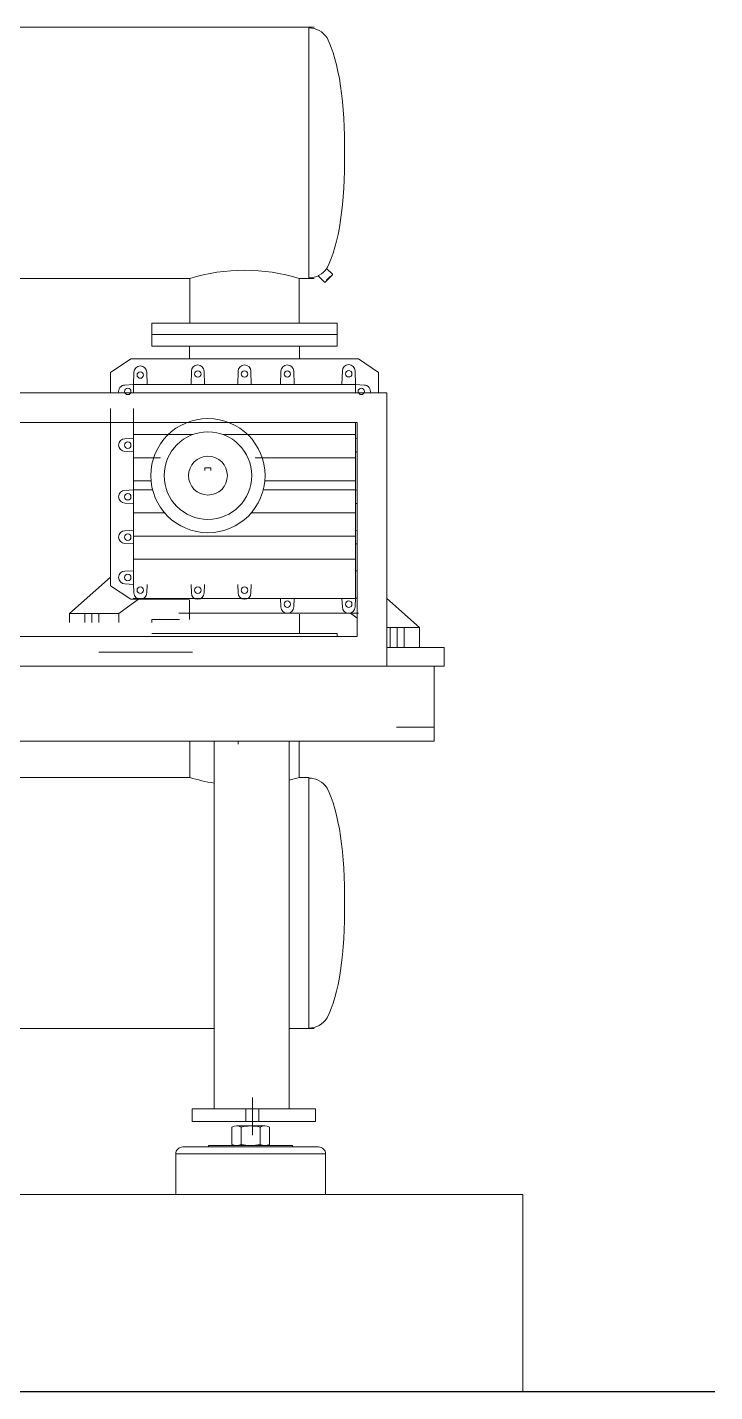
# Model space of a CAD drawing. Header units: millimetres. Extents: x 100 to 940, y 100 to 694.
# Drawn here: x 401.7 to 440.9, y 404.1 to 482 of the extents above; entities that cross this region are included whole.
import ezdxf

# ---------------------------------------------------------------- set-up
doc = ezdxf.new("R2010")
doc.units = ezdxf.units.MM
doc.layers.add('M-EQUIPAMENTOS', color=1, linetype='Continuous', lineweight=9)
doc.layers.add('PAREDE', color=7, linetype='Continuous', lineweight=9)

msp = doc.modelspace()

# ---------------------------------------------------------------- linework, layer by layer
for p in [(429.921, 404.102), (440.867, 404.102)]:
    msp.add_line(p, (336.206, 404.102))
at = {"layer": 'M-EQUIPAMENTOS', "linetype": 'Continuous'}
for p, q in [((418.022, 481.957), (361.999, 481.957)), ((417.722, 481.924), (417.722, 467.746)), ((417.722, 471.422), (417.722, 467.656)), ((418.733, 468.191), (419.06, 467.864)), ((410.924, 467.625), (361.999, 467.625)), ((410.924, 467.625), (410.924, 465.093)), ((417.174, 465.093), (417.174, 467.625)), ((418.022, 467.625), (417.174, 467.625)), ((418.246, 467.774), (418.608, 467.413)), ((418.608, 467.413), (418.64, 467.413)), ((418.967, 467.74), (418.64, 467.413)), ((418.935, 467.74), (418.733, 467.537)), ((418.733, 467.537), (418.733, 467.506)), ((418.935, 467.74), (418.967, 467.74)), ((419.06, 467.833), (418.967, 467.74)), ((419.06, 467.864), (419.06, 467.833)), ((408.762, 464.418), (408.762, 465.072)), ((408.762, 465.072), (419.337, 465.072)), ((419.337, 464.418), (419.337, 465.072)), ((408.762, 464.418), (419.337, 464.418)), ((408.762, 463.765), (408.762, 464.418)), ((408.762, 464.418), (419.337, 464.418)), ((419.337, 464.418), (418.764, 464.418)), ((419.337, 463.765), (419.337, 464.418)), ((408.762, 463.765), (410.347, 463.765)), ((408.762, 463.765), (419.337, 463.765)), ((410.91, 463.765), (410.91, 463.033)), ((417.188, 463.765), (417.188, 463.033)), ((419.337, 463.765), (418.764, 463.765)), ((407.557, 463.033), (406.401, 462.262)), ((410.911, 463.033), (407.557, 463.033)), ((420.027, 463.033), (407.557, 463.033)), ((408.071, 463.033), (420.541, 463.033)), ((415.349, 463.033), (417.293, 463.033)), ((415.349, 463.033), (417.293, 463.033)), ((416.968, 463.033), (420.541, 463.033)), ((420.541, 463.033), (421.697, 462.262)), ((406.401, 461.096), (406.401, 462.262)), ((406.401, 462.262), (406.401, 461.096)), ((407.715, 461.54), (407.742, 462.271)), ((407.715, 461.54), (407.742, 462.271)), ((408.493, 461.58), (408.468, 462.271)), ((410.997, 461.58), (411.022, 462.33)), ((411.772, 461.58), (411.747, 462.33)), ((413.661, 461.58), (413.686, 462.33)), ((414.437, 461.58), (414.412, 462.33)), ((416.102, 461.58), (416.127, 462.33)), ((416.878, 461.58), (416.853, 462.33)), ((419.605, 461.58), (419.63, 462.345)), ((420.383, 461.54), (420.356, 462.345)), ((421.697, 461.096), (421.697, 462.262)), ((421.697, 462.262), (421.697, 461.096)), ((407.232, 461.545), (407.707, 461.58)), ((407.707, 461.58), (420.383, 461.58)), ((420.383, 461.58), (407.707, 461.58)), ((407.715, 461.096), (407.715, 461.58)), ((420.381, 461.57), (420.867, 461.545)), ((420.383, 461.096), (420.383, 461.58)), ((406.401, 460.206), (406.401, 450.091)), ((406.401, 450.091), (406.401, 460.206)), ((407.715, 450.165), (407.715, 460.206)), ((420.383, 449.367), (420.383, 459.408)), ((411.096, 458.716), (407.715, 458.716)), ((420.383, 458.716), (412.83, 458.716)), ((407.715, 458.503), (407.232, 458.478)), ((420.383, 458.503), (420.481, 458.498)), ((407.715, 457.727), (407.232, 457.752)), ((409.262, 457.399), (407.715, 457.399)), ((420.383, 457.399), (414.663, 457.399)), ((420.383, 457.727), (420.481, 457.732)), ((411.793, 456.664), (411.793, 456.818)), ((412.133, 456.818), (411.793, 456.818)), ((412.133, 456.664), (412.133, 456.818)), ((407.715, 455.557), (407.232, 455.532)), ((407.715, 455.557), (407.232, 455.532)), ((408.744, 456.082), (407.715, 456.082)), ((408.807, 455.562), (407.715, 455.562)), ((420.383, 455.562), (415.119, 455.562)), ((420.383, 456.082), (415.182, 456.082)), ((420.383, 455.557), (420.481, 455.552)), ((420.383, 455.557), (420.481, 455.552)), ((407.715, 454.781), (407.232, 454.806)), ((407.715, 454.781), (407.232, 454.806)), ((420.383, 454.781), (420.481, 454.786)), ((420.383, 454.781), (420.481, 454.786)), ((409.496, 454.245), (407.715, 454.245)), ((420.383, 454.245), (414.43, 454.245)), ((407.715, 453.254), (407.232, 453.229)), ((420.383, 453.254), (420.481, 453.249)), ((407.715, 452.478), (407.232, 452.503)), ((420.383, 452.927), (407.715, 452.927)), ((420.383, 452.478), (420.481, 452.483)), ((420.383, 451.61), (407.715, 451.61)), ((407.715, 450.951), (407.232, 450.926)), ((420.383, 450.951), (420.481, 450.946)), ((404.068, 448.505), (406.401, 450.577)), ((407.557, 449.32), (406.401, 450.091)), ((407.232, 450.2), (407.717, 450.165)), ((407.715, 450.204), (407.742, 449.681)), ((408.493, 450.165), (408.468, 449.681)), ((410.997, 450.165), (411.022, 449.681)), ((411.772, 450.165), (411.747, 449.681)), ((413.661, 450.165), (413.686, 449.681)), ((414.437, 450.165), (414.412, 449.681)), ((406.889, 448.505), (408.007, 449.32)), ((410.911, 449.32), (407.557, 449.32)), ((407.707, 449.367), (420.383, 449.367)), ((410.91, 448.159), (410.91, 449.269)), ((416.102, 449.367), (416.127, 448.883)), ((416.878, 449.367), (416.853, 448.883)), ((419.605, 449.367), (419.63, 448.883)), ((420.383, 449.406), (420.356, 448.883)), ((420.383, 449.406), (420.356, 448.883)), ((420.381, 449.377), (420.481, 449.382)), ((424.031, 447.707), (422.168, 449.361)), ((404.068, 448.505), (406.889, 448.505)), ((404.068, 447.99), (404.068, 448.505)), ((404.945, 447.99), (404.945, 448.505)), ((405.34, 447.99), (405.34, 448.505)), ((405.736, 447.99), (405.736, 448.505)), ((406.889, 448.505), (406.889, 447.99)), ((420.541, 448.522), (410.306, 448.522)), ((417.188, 447.361), (417.188, 448.471)), ((420.481, 448.238), (420.092, 448.522)), ((408.762, 448.159), (410.347, 448.159)), ((408.762, 448.159), (408.762, 447.99)), ((424.031, 447.707), (422.168, 447.707)), ((422.365, 446.575), (422.365, 447.707)), ((422.761, 446.575), (422.761, 447.707)), ((423.156, 446.575), (423.156, 447.707)), ((424.031, 446.575), (424.031, 447.707)), ((408.762, 447.361), (419.337, 447.361)), ((419.337, 447.361), (419.337, 447.191)), ((405.745, 446.302), (411.089, 446.302)), ((422.168, 446.575), (425.011, 446.575)), ((425.433, 446.575), (422.168, 446.575)), ((422.168, 446.575), (424.031, 446.575)), ((422.168, 446.575), (424.031, 446.575)), ((425.433, 446.575), (425.433, 445.504)), ((425.433, 445.504), (420.089, 445.504)), ((424.87, 441.218), (424.87, 445.504)), ((424.87, 445.504), (424.87, 441.218)), ((424.87, 442.016), (422.727, 442.016)), ((424.87, 441.218), (352.478, 441.218)), ((407.039, 441.218), (409.182, 441.218)), ((410.924, 439.152), (410.924, 441.218)), ((412.315, 441.218), (412.315, 420.234)), ((413.685, 441.218), (413.685, 441.054)), ((416.601, 420.234), (416.601, 441.218)), ((417.174, 439.152), (417.174, 441.218)), ((410.924, 439.152), (365.033, 439.152)), ((417.174, 439.152), (417.722, 439.152)), ((417.722, 439.152), (417.722, 424.941)), ((417.722, 428.616), (417.722, 424.851)), ((412.315, 424.819), (365.033, 424.819)), ((418.022, 424.819), (416.601, 424.819)), ((414.496, 418.736), (414.496, 420.881)), ((411.065, 419.519), (411.065, 420.234)), ((411.065, 419.519), (411.065, 420.234)), ((411.065, 420.234), (418.096, 420.234)), ((414.131, 419.519), (414.131, 420.234)), ((414.862, 419.519), (414.862, 420.234)), ((418.096, 419.519), (418.096, 420.234)), ((411.065, 419.519), (418.096, 419.519))]:
    msp.add_line(p, q, dxfattribs=at)
at = {"layer": 'M-EQUIPAMENTOS'}
for p, q in [((413.321, 419.195), (413.321, 418.216)), ((415.208, 419.265), (413.591, 419.265)), ((413.86, 418.216), (413.86, 419.195)), ((414.938, 418.216), (414.938, 419.195)), ((415.477, 418.216), (415.477, 419.195)), ((412.003, 418.147), (412.003, 418.067)), ((412.003, 418.147), (416.795, 418.147)), ((413.591, 418.147), (415.208, 418.147)), ((416.795, 418.147), (416.795, 418.067)), ((418.671, 417.668), (410.127, 417.668)), ((418.272, 415.352), (410.526, 415.352))]:
    msp.add_line(p, q, dxfattribs=at)
at = {"layer": 'M-EQUIPAMENTOS', "linetype": 'Continuous'}
for points in [[(355.607, 445.504), (422.168, 445.504), (422.168, 461.096), (355.607, 461.096)], [(357.295, 447.191), (420.481, 447.191), (420.481, 459.408), (357.295, 459.408)]]:
    msp.add_lwpolyline(points, close=True, dxfattribs=at)
at = {"layer": 'M-EQUIPAMENTOS'}
msp.add_lwpolyline([(410.127, 415.352), (418.671, 415.352), (418.671, 417.668, 0.414214), (418.272, 418.067), (410.526, 418.067, 0.414214), (410.127, 417.668)], format="xyb", close=True, dxfattribs=at)
at = {"layer": 'M-EQUIPAMENTOS', "linetype": 'Continuous'}
for centre, radius in [((408.105, 462.114), 0.184), ((411.384, 462.173), 0.184), ((414.049, 462.173), 0.184), ((416.49, 462.173), 0.184), ((419.993, 462.188), 0.184), ((407.389, 461.182), 0.184), ((420.709, 461.182), 0.184), ((411.963, 456.374), 3.259), ((411.963, 456.374), 2.499), ((407.389, 458.115), 0.184), ((411.963, 456.374), 1.108), ((407.389, 455.169), 0.184), ((407.389, 455.169), 0.184), ((407.389, 452.866), 0.184), ((407.389, 450.563), 0.184), ((408.105, 449.838), 0.184), ((411.384, 449.838), 0.184), ((414.049, 449.838), 0.184), ((416.49, 449.04), 0.184), ((419.993, 449.04), 0.184)]:
    msp.add_circle(centre, radius, dxfattribs=at)
for centre, radius, start, end in [((417.722, 480.7), 1.224, 31.94576, 90.3416), ((414.049, 457.423), 10.67, 72.9713, 107.0287), ((417.722, 468.88), 1.224, 269.6584, 328.05424), ((408.105, 462.271), 0.363, 0, 180), ((411.384, 462.33), 0.363, 0, 180), ((414.049, 462.33), 0.363, 0, 180), ((416.49, 462.33), 0.363, 0, 180), ((419.993, 462.345), 0.363, 0, 180), ((407.232, 461.182), 0.363, 90, 193.71253), ((420.867, 461.182), 0.363, 346.28747, 90), ((407.232, 458.115), 0.363, 90, 270), ((407.232, 455.169), 0.363, 90, 270), ((407.232, 455.169), 0.363, 90, 270), ((407.232, 452.866), 0.363, 90, 270), ((407.232, 450.563), 0.363, 90, 270), ((408.105, 449.681), 0.363, 180, 0), ((411.384, 449.681), 0.363, 180, 0), ((414.049, 449.681), 0.363, 180, 0), ((416.49, 448.883), 0.363, 180, 0), ((419.993, 448.883), 0.363, 180, 0), ((414.049, 449.354), 10.67, 252.9713, 260.64664), ((414.049, 449.354), 10.67, 283.83882, 287.0287), ((417.722, 437.895), 1.224, 31.94576, 90.3416), ((417.722, 426.075), 1.224, 269.6584, 328.05424)]:
    msp.add_arc(centre, radius, start, end, dxfattribs=at)
at = {"layer": 'M-EQUIPAMENTOS'}
for centre, radius, start, end in [((413.591, 418.706), 0.559, 61.17455, 118.82545), ((414.399, 417.133), 2.132, 75.35563, 104.64437), ((415.208, 418.706), 0.559, 61.17455, 118.82545), ((413.591, 418.706), 0.559, 241.17455, 298.82545), ((414.399, 420.279), 2.132, 255.35563, 284.64437), ((415.208, 418.706), 0.559, 241.17455, 298.82545)]:
    msp.add_arc(centre, radius, start, end, dxfattribs=at)
at = {"layer": 'M-EQUIPAMENTOS', "linetype": 'Continuous', "extrusion": (0, 0, -1)}
for centre in [(417.708, 474.944), (417.708, 432.139)]:
    msp.add_ellipse(centre, major_axis=(0.125, 7.235), ratio=0.281937, start_param=0.479341, end_param=1.590998, dxfattribs=at)
at = {"layer": 'M-EQUIPAMENTOS', "linetype": 'Continuous'}
for centre in [(417.709, 474.586), (417.709, 431.781)]:
    msp.add_ellipse(centre, major_axis=(-0.127, 7.176), ratio=0.284191, start_param=3.620078, end_param=4.731943, dxfattribs=at)
at = {"layer": 'PAREDE'}
for q in [(345.546, 415.352), (429.921, 404.102)]:
    msp.add_line((429.921, 415.352), q, dxfattribs=at)

doc.saveas('drawing.dxf')
